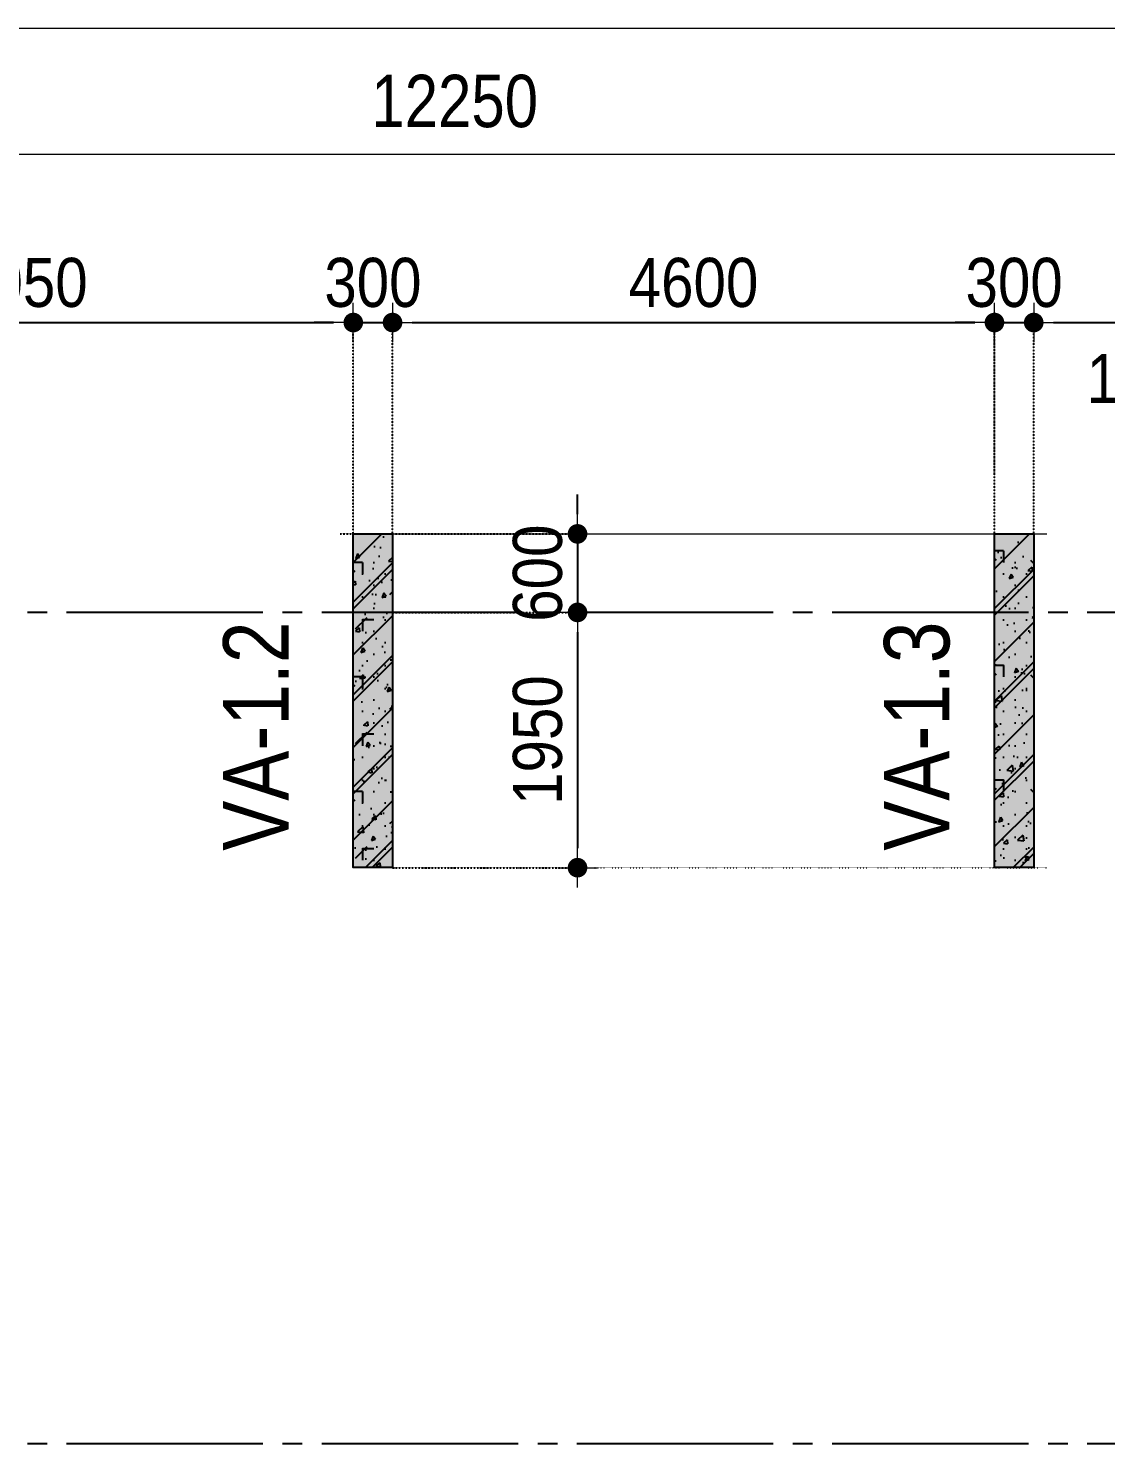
# Model space of a CAD drawing. Header units: millimetres. Extents: x -3973692 to -2843767, y 592734 to 838475.
# Drawn here: x -2945629 to -2937395, y 755881 to 766693 of the extents above; entities that cross this region are included whole.
import ezdxf
from ezdxf.enums import TextEntityAlignment as Align

# ---------------------------------------------------------------- set-up
doc = ezdxf.new("R2010")
doc.units = ezdxf.units.MM
doc.header["$MEASUREMENT"] = 0
doc.header["$PDMODE"] = 3
doc.header["$PDSIZE"] = -20
for name, pattern in [('CHG_XX_Luoi truc-Block A$0$MB_Luoi truc-150-TWA$0$Center101', [13, 10, -1, 1, -1]), ('DIVIDE2', [15.87499999999999, 6.349999999999998, -3.174999999999998, 0, -3.174999999999998, 0, -3.174999999999998]), ('DOT2', [0.125, 0, -0.125]), ('HIDDEN5', [2.8375, 1.25, -1.5875])]:
    doc.linetypes.add(name, pattern=pattern)
doc.layers.get('0').update_dxf_attribs({"lineweight": 9})
doc.layers.get('Defpoints').update_dxf_attribs({"color": 10, "lineweight": 0})
for name, color, linetype, lineweight in [("'S_General_Dim_1", 1, 'Continuous', 18), ("'S_General_Divide_3 Intermediate", 3, 'DIVIDE2', 40), ('CHG_XX_Cot_Block A-T8-15$0$DBAO', 3, 'Continuous', 13), ('CHG_XX_Luoi truc-Block A$0$Dim 200', 1, 'Continuous', 5), ('TEXT', 7, 'Continuous', 15)]:
    doc.layers.add(name, color=color, linetype=linetype, lineweight=lineweight)
for name, color, linetype in [('CHG_XX_Cot_Block A-T8-15$0$mb_cot tang 14-17 twa$0$Concrete Hatch', 218, 'Continuous'), ('CHG_XX_Cot_Block A-T8-15$0$mb_cot tang 14-17 twa$0$Concrete Line', 6, 'Continuous'), ('CHG_XX_Cot_Block A-T8-15$0$mb_cot tang 14-17 twa$0$Concrete Solid', 216, 'Continuous'), ('CHG_XX_Luoi truc-Block A$0$MB_Luoi truc-150-TWA$0$Grid', 34, 'Continuous'), ('CHG_XX_Luoi truc-Block A$0$MB_Luoi truc-150-TWA$0$Grid Line', 251, 'CHG_XX_Luoi truc-Block A$0$MB_Luoi truc-150-TWA$0$Center101'), ('dim', 1, 'Continuous')]:
    doc.layers.add(name, color=color, linetype=linetype)
doc.styles.add('arial', font='arial.ttf', dxfattribs={"width": 0.85})
doc.styles.add('CHG_XX_Luoi truc-Block A$0$MB_Luoi truc-150-TWA$0$Grid A-F$0$VNI-HelveCB', font='')
doc.styles.add('CHG_XX_Luoi truc-Block A$0$Star-HelCon', font='')
doc.styles.add('TTP-HelCon', font='')
doc.styles.get('CHG_XX_Luoi truc-Block A$0$MB_Luoi truc-150-TWA$0$Grid A-F$0$VNI-HelveCB').set_extended_font_data('VNI-Helve-Condense', bold=True)
doc.styles.get('CHG_XX_Luoi truc-Block A$0$Star-HelCon').set_extended_font_data('VNI-Helve-Condense')
doc.styles.get('TTP-HelCon').set_extended_font_data('VNI-Helve-Condense')
doc.dimstyles.new('150', dxfattribs={"dimscale": 150, "dimtxt": 2.5, "dimasz": 1, "dimexe": 0, "dimexo": 0, "dimgap": 0.75, "dimtad": 1, "dimdec": 0, "dimzin": 9, "dimdsep": 46, "dimtxsty": 'arial', "dimblk1": 'DIMDOT', "dimblk2": 'DIMDOT', "dimsah": 1, "dimcen": 2, "dimdle": 3, "dimclre": 8, "dimclrt": 2, "dimadec": 0, "dimazin": 0, "dimtfac": 1, "dimtdec": 0, "dimtix": 1, "dimtmove": 2, "dimatfit": 3, "dimldrblk": 'DIMPIJL', "dimfxl": 1, "dimtvp": 1.8, "dimtolj": 1, "dimtzin": 0, "dimarcsym": 0})
doc.dimstyles.new('CHG_XX_Luoi truc-Block A$0$Dim 200', dxfattribs={"dimscale": 200, "dimtxt": 2, "dimasz": 0.7, "dimexe": 1, "dimexo": 1, "dimgap": 1, "dimtad": 1, "dimdec": 0, "dimzin": 12, "dimdsep": 46, "dimtxsty": 'CHG_XX_Luoi truc-Block A$0$Star-HelCon', "dimblk": 'CHG_XX_Luoi truc-Block A$0$_Dot', "dimcen": 1, "dimclrd": 256, "dimclre": 256, "dimclrt": 3, "dimadec": 0, "dimazin": 0, "dimtfac": 1, "dimtdec": 0, "dimtix": 1, "dimtmove": 2, "dimatfit": 3, "dimldrblk": 'CHG_XX_Luoi truc-Block A$0$HTT Arrow 30', "dimfxl": 1, "dimtolj": 1, "dimtzin": 0, "dimarcsym": 0})

# ---------------------------------------------------------------- blocks, each defined once
blk = doc.blocks.new('CHG_XX_Luoi truc-Block A$0$_Dot')
at = {"color": 0, "linetype": 'ByBlock', "lineweight": -2}
blk.add_line((-0.5, 0), (-1, 0), dxfattribs=at)
at = {"color": 0, "linetype": 'ByBlock', "const_width": 0.5}
blk.add_lwpolyline([(-0.25, 0, 1), (0.25, 0, 1)], format="xyb", close=True, dxfattribs=at)
blk = doc.blocks.new('*D3005')
at = {"layer": 'CHG_XX_Luoi truc-Block A$0$Dim 200', "lineweight": -2, "transparency": 16777216}
for p, q in [((1.224646799147353e-14, 154891.4125687345), (7.765626921404154e-14, 155959.6356885452)), ((12250, 154891.4125687345), (12250, 155959.6356885452)), ((140.0000000000001, 155759.6356885452), (12110, 155759.6356885452))]:
    blk.add_line(p, q, dxfattribs=at)
at = {"layer": 'Defpoints', "color": 0, "transparency": 16777216}
for p in [(12250, 155759.6356885452), (0, 154691.4125687345), (12250, 154691.4125687345)]:
    blk.add_point(p, dxfattribs=at)
at = {"layer": 'CHG_XX_Luoi truc-Block A$0$Dim 200', "lineweight": -2, "transparency": 16777216, "xscale": 140, "yscale": 140, "zscale": 140, "rotation": 180}
blk.add_blockref('CHG_XX_Luoi truc-Block A$0$_Dot', (6.5409801222568e-14, 155759.6356885452), dxfattribs=at)
at = {"layer": 'CHG_XX_Luoi truc-Block A$0$Dim 200', "lineweight": -2, "transparency": 16777216, "xscale": 140, "yscale": 140, "zscale": 140}
blk.add_blockref('CHG_XX_Luoi truc-Block A$0$_Dot', (12250, 155759.6356885452), dxfattribs=at)
at = {"layer": 'CHG_XX_Luoi truc-Block A$0$Dim 200', "color": 3, "transparency": 16777216, "insert": (6125, 156163.9023552119), "char_height": 400, "attachment_point": 5, "style": 'CHG_XX_Luoi truc-Block A$0$Star-HelCon'}
blk.add_mtext('\\A1;12250', dxfattribs=at)
blk = doc.blocks.new('CHG_XX_Luoi truc-Block A$0$HTT Arrow 30')
blk.add_hatch(color=256).paths.add_polyline_path([(-2.5, 0.3750000000000002), (-2.5, -0.3749999999999998), (0, 0)])
at = {"color": 0, "linetype": 'ByBlock', "lineweight": -2}
for p, q in [((0, 0), (-2.5, 0.3750000000000002)), ((-2.5, -0.3749999999999998), (-2.5, 0.3750000000000002)), ((0, 0), (-2.5, -0.3749999999999998))]:
    blk.add_line(p, q, dxfattribs=at)
blk = doc.blocks.new('*D3010')
at = {"layer": 'CHG_XX_Luoi truc-Block A$0$Dim 200', "lineweight": -2, "transparency": 16777216}
for p, q in [((-1.031468626855521e-13, 154891.4125687345), (2.117720963990976e-14, 156921.7787512456)), ((54650, 154891.4125687345), (54650, 156921.7787512456)), ((140, 156721.7787512456), (54510, 156721.7787512456))]:
    blk.add_line(p, q, dxfattribs=at)
at = {"layer": 'Defpoints', "color": 0, "transparency": 16777216}
for p in [(54650, 156721.7787512456), (-1.153933306770256e-13, 154691.4125687345), (54650, 154691.4125687345)]:
    blk.add_point(p, dxfattribs=at)
at = {"layer": 'CHG_XX_Luoi truc-Block A$0$Dim 200', "lineweight": -2, "transparency": 16777216, "xscale": 140, "yscale": 140, "zscale": 140, "rotation": 180}
blk.add_blockref('CHG_XX_Luoi truc-Block A$0$_Dot', (8.930741648436222e-15, 156721.7787512456), dxfattribs=at)
at = {"layer": 'CHG_XX_Luoi truc-Block A$0$Dim 200', "lineweight": -2, "transparency": 16777216, "xscale": 140, "yscale": 140, "zscale": 140}
blk.add_blockref('CHG_XX_Luoi truc-Block A$0$_Dot', (54650, 156721.7787512456), dxfattribs=at)
at = {"layer": 'CHG_XX_Luoi truc-Block A$0$Dim 200', "color": 3, "transparency": 16777216, "insert": (27325, 157126.0454179123), "char_height": 400, "attachment_point": 5, "style": 'CHG_XX_Luoi truc-Block A$0$Star-HelCon'}
blk.add_mtext('\\A1;54650', dxfattribs=at)
blk = doc.blocks.new('*U3014')
at = {"layer": 'CHG_XX_Luoi truc-Block A$0$MB_Luoi truc-150-TWA$0$Grid Line'}
blk.add_line((0, 0), (0, 404), dxfattribs=at)
at = {"layer": 'CHG_XX_Luoi truc-Block A$0$MB_Luoi truc-150-TWA$0$Grid', "lineweight": -2, "style": 'CHG_XX_Luoi truc-Block A$0$MB_Luoi truc-150-TWA$0$Grid A-F$0$VNI-HelveCB'}
for tag, p in [('GRIDSUB', (0, 413)), ('GRID', (0, -9))]:
    blk.add_attdef(tag, text='', height=5, dxfattribs=at).set_placement(p, align=Align.MIDDLE)
blk = doc.blocks.new('*U3013')
at = {"layer": 'CHG_XX_Luoi truc-Block A$0$MB_Luoi truc-150-TWA$0$Grid Line'}
blk.add_line((0, 0), (0, 403), dxfattribs=at)
at = {"layer": 'CHG_XX_Luoi truc-Block A$0$MB_Luoi truc-150-TWA$0$Grid', "lineweight": -2, "style": 'CHG_XX_Luoi truc-Block A$0$MB_Luoi truc-150-TWA$0$Grid A-F$0$VNI-HelveCB'}
for tag, p in [('GRIDSUB', (0, 412)), ('GRID', (0, -9))]:
    blk.add_attdef(tag, text='', height=5, dxfattribs=at).set_placement(p, align=Align.MIDDLE)
blk = doc.blocks.new('*U3160')
at = {"layer": 'CHG_XX_Cot_Block A-T8-15$0$mb_cot tang 14-17 twa$0$Concrete Hatch'}
h = blk.add_hatch(dxfattribs=at)
h.set_pattern_fill('CONCRETE', color=256, scale=50, style=0, pattern_type=2)
h.set_pattern_definition([(45, (1000.000000000001, -249.9999999999999), (-176.7766952966369, 176.7766952966369), []), (45, (1000.000000000001, -199.9999999999999), (-353.5533905932737, 353.5533905932738), []), (49.99999999999999, (1000.000000000001, -249.9999999999999), (358.6300913003767, -31.37606749129755), [37.5, -412.5]), (355, (1000.000000000001, -249.9999999999999), (-69.3756668065, 376.0960668500059), [30, -330]), (100.4514, (1029.885840000001, -252.6146699999999), (289.2546908570108, 344.7197710304768), [31.870095, -350.571056]), (46.18420000000001, (1000.000000000001, -149.9999999999999), (533.6205243128222, -82.75950716450905), [56.25, -618.75]), (96.6356, (1044.468372500001, -156.8966534999999), (467.3313527743517, 487.0589354502209), [47.805144, -525.8565]), (351.1842, (1000.000000000001, -149.9999999999999), (467.3309725668136, 487.0593004626623), [45, -495]), (21, (1050.000000000001, -174.9999999999999), (298.4535260592309, -201.3094453326694), [37.5, -412.5]), (326.0000000000001, (1050.000000000001, -174.9999999999999), (121.6576659607909, 362.5750225234265), [30, -330]), (71.4514, (1074.871116500001, -191.7758029999999), (420.111314290745, 161.2652483549762), [31.870095, -350.571056]), (37.50000000000001, (1000.000000000001, -249.9999999999999), (6.079927658645334, 166.4469269156558), [0, -326, 0, -335, 0, -331.25]), (7.499999999999999, (1000.000000000001, -249.9999999999999), (131.5347687210743, 197.2058559411801), [0, -191, 0, -318.5, 0, -126.25]), (327.5, (888.5000000000014, -249.9999999999999), (266.9112180862045, -11.2774358671899), [0, -125, 0, -390, 0, -517.5]), (317.5, (838.5000000000014, -249.9999999999999), (291.5930846711931, 50.05249116615882), [0, -162.5, 0, -259, 0, -367.5]), (0, (1175.000000000001, -74.99999999999989), (0, 875), [87.5, -787.5]), (0, (1437.500000000002, 100.0000000000001), (0, 875), [87.5, -787.5]), (0, (1262.500000000001, 450.0000000000001), (0, 875), [87.5, -350, 87.5, -350]), (90, (1175.000000000001, -74.99999999999989), (-875, 5.35782974626967e-14), [87.5, -787.5]), (90, (1262.500000000001, 450.0000000000001), (-875, 5.35782974626967e-14), [87.5, -787.5]), (90, (1525.000000000002, 100.0000000000001), (-875, 5.35782974626967e-14), [87.5, -787.5]), (90, (1700.000000000002, 362.5000000000001), (-875, 5.35782974626967e-14), [87.5, -787.5]), (135, (1262.500000000001, -74.99999999999989), (-875.016357447105, 8.881784197001252e-14), [123.76, -1113.7]), (135, (1350.000000000001, 450.0000000000001), (-875.016357447105, 8.881784197001252e-14), [123.76, -1113.7]), (45, (1437.500000000002, 100.0000000000001), (8.881784197001252e-14, 875.016357447105), [123.76, -247.485, 123.76, -742.455]), (0, (825.0000000000014, -249.9999999999999), (87.5, 87.5), [-175, 0])])
h.paths.add_polyline_path([(-750, 50), (-750, -249.9999999999999), (1800.000000000001, -250), (1800.000000000001, 50)])
at = {"layer": 'CHG_XX_Cot_Block A-T8-15$0$mb_cot tang 14-17 twa$0$Concrete Solid'}
blk.add_hatch(color=256, dxfattribs=at).paths.add_polyline_path([(-750, 50), (-750, -249.9999999999999), (1800.000000000001, -250), (1800.000000000001, 50)])
at = {"layer": 'CHG_XX_Cot_Block A-T8-15$0$mb_cot tang 14-17 twa$0$Concrete Line'}
blk.add_lwpolyline([(-750, 50), (-750, -249.9999999999999), (1800.000000000001, -250), (1800.000000000001, 50)], close=True, dxfattribs=at)
blk = doc.blocks.new('DIMDOT')
for p, q in [((0, -1), (0, 1)), ((1, 0), (-1, 0))]:
    blk.add_line(p, q)
at = {"const_width": 0.5}
blk.add_lwpolyline([(-0.25, 0, 1), (0.25, 0, 1)], format="xyb", close=True, dxfattribs=at)
blk = doc.blocks.new('*D703')
at = {"layer": "'S_General_Dim_1", "color": 8, "linetype": 'HIDDEN5', "lineweight": -2, "transparency": 16777216}
for p, q in [((-2948195.198556936, 762031.0114495861), (-2948195.198556936, 764445.123200937)), ((-2943145.198556936, 762831.0114495861), (-2943145.198556936, 764445.123200937))]:
    blk.add_line(p, q, dxfattribs=at)
at = {"layer": "'S_General_Dim_1", "color": 0, "lineweight": -2, "transparency": 16777216}
blk.add_line((-2948045.198556936, 764445.123200937), (-2943295.198556936, 764445.123200937), dxfattribs=at)
at = {"layer": 'Defpoints', "color": 0, "transparency": 16777216}
for p in [(-2943145.198556936, 764445.123200937), (-2943145.198556936, 762831.0114495861), (-2948195.198556936, 762031.0114495861)]:
    blk.add_point(p, dxfattribs=at)
at = {"layer": "'S_General_Dim_1", "color": 0, "lineweight": -2, "transparency": 16777216, "xscale": 150, "yscale": 150, "zscale": 150, "rotation": 180}
blk.add_blockref('DIMDOT', (-2948195.198556936, 764445.123200937), dxfattribs=at)
at = {"layer": "'S_General_Dim_1", "color": 0, "lineweight": -2, "transparency": 16777216, "xscale": 150, "yscale": 150, "zscale": 150}
blk.add_blockref('DIMDOT', (-2943145.198556936, 764445.123200937), dxfattribs=at)
at = {"layer": "'S_General_Dim_1", "color": 2, "transparency": 16777216, "insert": (-2945670.198556936, 764749.0880713327), "char_height": 375, "attachment_point": 5, "style": 'arial'}
blk.add_mtext('\\A1;5050', dxfattribs=at)
blk = doc.blocks.new('DIMPIJL')
at = {"linetype": 'ByBlock'}
blk.add_solid([(-2.5, 0.4166666666666686), (-2.5, -0.4166666666666686), (0, 0)], dxfattribs=at)
blk = doc.blocks.new('*D704')
at = {"layer": "'S_General_Dim_1", "color": 0, "lineweight": -2, "transparency": 16777216}
for p, q in [((-2943295.198556936, 764445.123200937), (-2943445.198556936, 764445.123200937)), ((-2943145.198556936, 764445.123200937), (-2942845.198556936, 764445.123200937)), ((-2942695.198556936, 764445.123200937), (-2942545.198556936, 764445.123200937))]:
    blk.add_line(p, q, dxfattribs=at)
at = {"layer": "'S_General_Dim_1", "color": 8, "linetype": 'HIDDEN5', "lineweight": -2, "transparency": 16777216}
for p, q in [((-2943145.198556936, 762831.0114495861), (-2943145.198556936, 764445.123200937)), ((-2942845.198556936, 762830.6471433819), (-2942845.198556936, 764445.123200937))]:
    blk.add_line(p, q, dxfattribs=at)
at = {"layer": 'Defpoints', "color": 0, "transparency": 16777216}
for p in [(-2942845.198556936, 764445.123200937), (-2943145.198556936, 762831.0114495861), (-2942845.198556936, 762830.6471433819)]:
    blk.add_point(p, dxfattribs=at)
at = {"layer": "'S_General_Dim_1", "color": 0, "lineweight": -2, "transparency": 16777216, "xscale": 150, "yscale": 150, "zscale": 150}
blk.add_blockref('DIMDOT', (-2943145.198556936, 764445.123200937), dxfattribs=at)
at = {"layer": "'S_General_Dim_1", "color": 0, "lineweight": -2, "transparency": 16777216, "xscale": 150, "yscale": 150, "zscale": 150, "rotation": 180}
blk.add_blockref('DIMDOT', (-2942845.198556936, 764445.123200937), dxfattribs=at)
at = {"layer": "'S_General_Dim_1", "color": 2, "transparency": 16777216, "insert": (-2942995.198556936, 764749.2159703777), "char_height": 375, "attachment_point": 5, "style": 'arial'}
blk.add_mtext('\\A1;300', dxfattribs=at)
blk = doc.blocks.new('*D705')
at = {"layer": "'S_General_Dim_1", "color": 8, "linetype": 'HIDDEN5', "lineweight": -2, "transparency": 16777216}
for p, q in [((-2942845.198556936, 762830.6471433819), (-2942845.198556936, 764445.123200937)), ((-2938245.198556936, 762830.6471433816), (-2938245.198556936, 764445.123200937))]:
    blk.add_line(p, q, dxfattribs=at)
at = {"layer": "'S_General_Dim_1", "color": 0, "lineweight": -2, "transparency": 16777216}
blk.add_line((-2942695.198556936, 764445.123200937), (-2938395.198556936, 764445.123200937), dxfattribs=at)
at = {"layer": 'Defpoints', "color": 0, "transparency": 16777216}
for p in [(-2938245.198556936, 764445.123200937), (-2942845.198556936, 762830.6471433819), (-2938245.198556936, 762830.6471433816)]:
    blk.add_point(p, dxfattribs=at)
at = {"layer": "'S_General_Dim_1", "color": 0, "lineweight": -2, "transparency": 16777216, "xscale": 150, "yscale": 150, "zscale": 150, "rotation": 180}
blk.add_blockref('DIMDOT', (-2942845.198556936, 764445.123200937), dxfattribs=at)
at = {"layer": "'S_General_Dim_1", "color": 0, "lineweight": -2, "transparency": 16777216, "xscale": 150, "yscale": 150, "zscale": 150}
blk.add_blockref('DIMDOT', (-2938245.198556936, 764445.123200937), dxfattribs=at)
at = {"layer": "'S_General_Dim_1", "color": 2, "transparency": 16777216, "insert": (-2940545.198556936, 764749.0880713327), "char_height": 375, "attachment_point": 5, "style": 'arial'}
blk.add_mtext('\\A1;4600', dxfattribs=at)
blk = doc.blocks.new('*D706')
at = {"layer": "'S_General_Dim_1", "color": 0, "lineweight": -2, "transparency": 16777216}
for p, q in [((-2938395.198556936, 764445.123200937), (-2938545.198556936, 764445.123200937)), ((-2938245.198556936, 764445.123200937), (-2937945.198556936, 764445.123200937)), ((-2937795.198556936, 764445.123200937), (-2937645.198556936, 764445.123200937))]:
    blk.add_line(p, q, dxfattribs=at)
at = {"layer": "'S_General_Dim_1", "color": 8, "linetype": 'HIDDEN5', "lineweight": -2, "transparency": 16777216}
for p, q in [((-2938245.198556936, 763281.0114495947), (-2938245.198556936, 764445.123200937)), ((-2937945.198556936, 762830.6471433816), (-2937945.198556936, 764445.123200937))]:
    blk.add_line(p, q, dxfattribs=at)
at = {"layer": 'Defpoints', "color": 0, "transparency": 16777216}
for p in [(-2937945.198556936, 764445.123200937), (-2938245.198556936, 763281.0114495947), (-2937945.198556936, 762830.6471433816)]:
    blk.add_point(p, dxfattribs=at)
at = {"layer": "'S_General_Dim_1", "color": 0, "lineweight": -2, "transparency": 16777216, "xscale": 150, "yscale": 150, "zscale": 150}
blk.add_blockref('DIMDOT', (-2938245.198556936, 764445.123200937), dxfattribs=at)
at = {"layer": "'S_General_Dim_1", "color": 0, "lineweight": -2, "transparency": 16777216, "xscale": 150, "yscale": 150, "zscale": 150, "rotation": 180}
blk.add_blockref('DIMDOT', (-2937945.198556936, 764445.123200937), dxfattribs=at)
at = {"layer": "'S_General_Dim_1", "color": 2, "transparency": 16777216, "insert": (-2938095.198556936, 764749.2159703777), "char_height": 375, "attachment_point": 5, "style": 'arial'}
blk.add_mtext('\\A1;300', dxfattribs=at)
blk = doc.blocks.new('*D707')
at = {"layer": "'S_General_Dim_1", "color": 8, "linetype": 'HIDDEN5', "lineweight": -2, "transparency": 16777216}
for p, q in [((-2937945.198556936, 762830.6471433816), (-2937945.198556936, 764445.123200937)), ((-2936245.198556936, 763281.0114495947), (-2936245.198556936, 764445.123200937))]:
    blk.add_line(p, q, dxfattribs=at)
at = {"layer": "'S_General_Dim_1", "color": 0, "lineweight": -2, "transparency": 16777216}
blk.add_line((-2937795.198556936, 764445.123200937), (-2936395.198556936, 764445.123200937), dxfattribs=at)
at = {"layer": 'Defpoints', "color": 0, "transparency": 16777216}
for p in [(-2936245.198556936, 764445.123200937), (-2936245.198556936, 763281.0114495947), (-2937945.198556936, 762830.6471433816)]:
    blk.add_point(p, dxfattribs=at)
at = {"layer": "'S_General_Dim_1", "color": 0, "lineweight": -2, "transparency": 16777216, "xscale": 150, "yscale": 150, "zscale": 150, "rotation": 180}
blk.add_blockref('DIMDOT', (-2937945.198556936, 764445.123200937), dxfattribs=at)
at = {"layer": "'S_General_Dim_1", "color": 0, "lineweight": -2, "transparency": 16777216, "xscale": 150, "yscale": 150, "zscale": 150}
blk.add_blockref('DIMDOT', (-2936245.198556936, 764445.123200937), dxfattribs=at)
at = {"layer": "'S_General_Dim_1", "color": 2, "transparency": 16777216, "insert": (-2937045.198556936, 764014.9498172269), "char_height": 375, "attachment_point": 5, "style": 'arial'}
blk.add_mtext('\\A1;1700', dxfattribs=at)
blk = doc.blocks.new('*D730')
at = {"layer": "'S_General_Dim_1", "color": 0, "lineweight": -2, "transparency": 16777216}
for p, q in [((-2941431.628247866, 762980.6471433819), (-2941431.628247866, 763130.6471433819)), ((-2941431.628247866, 762830.6471433819), (-2941431.628247866, 762230.6471381313)), ((-2941431.628247866, 762080.6471381313), (-2941431.628247866, 761930.6471381313))]:
    blk.add_line(p, q, dxfattribs=at)
at = {"layer": "'S_General_Dim_1", "color": 8, "linetype": 'HIDDEN5', "lineweight": -2, "transparency": 16777216}
for p, q in [((-2943245.198556937, 762830.6471433819), (-2941431.628247866, 762830.6471433819)), ((-2942845.198556937, 762230.6471381313), (-2941431.628247866, 762230.6471381313))]:
    blk.add_line(p, q, dxfattribs=at)
at = {"layer": 'Defpoints', "color": 0, "transparency": 16777216}
for p in [(-2943245.198556937, 762830.6471433819), (-2942845.198556937, 762230.6471381313), (-2941431.628247866, 762230.6471381313)]:
    blk.add_point(p, dxfattribs=at)
at = {"layer": "'S_General_Dim_1", "color": 0, "lineweight": -2, "transparency": 16777216, "xscale": 150, "yscale": 150, "zscale": 150}
for p, rotation in [((-2941431.628247866, 762830.6471433819), 270), ((-2941431.628247866, 762230.6471381313), 90)]:
    blk.add_blockref('DIMDOT', p, dxfattribs=dict(at, rotation=rotation))
at = {"layer": "'S_General_Dim_1", "color": 2, "transparency": 16777216, "insert": (-2941735.593118262, 762530.6471407574), "char_height": 375, "attachment_point": 5, "rotation": 90, "style": 'arial'}
blk.add_mtext('\\A1;600', dxfattribs=at)
blk = doc.blocks.new('*D731')
at = {"layer": "'S_General_Dim_1", "color": 8, "linetype": 'HIDDEN5', "lineweight": -2, "transparency": 16777216}
for p, q in [((-2942845.198556937, 762230.6471381313), (-2941431.628247868, 762230.6471381313)), ((-2942845.198556937, 760280.6471433819), (-2941431.628247868, 760280.6471433819))]:
    blk.add_line(p, q, dxfattribs=at)
at = {"layer": "'S_General_Dim_1", "color": 0, "lineweight": -2, "transparency": 16777216}
blk.add_line((-2941431.628247868, 762080.6471381313), (-2941431.628247868, 760430.6471433819), dxfattribs=at)
at = {"layer": 'Defpoints', "color": 0, "transparency": 16777216}
for p in [(-2942845.198556937, 762230.6471381313), (-2942845.198556937, 760280.6471433819), (-2941431.628247868, 760280.6471433819)]:
    blk.add_point(p, dxfattribs=at)
at = {"layer": "'S_General_Dim_1", "color": 0, "lineweight": -2, "transparency": 16777216, "xscale": 150, "yscale": 150, "zscale": 150}
for p, rotation in [((-2941431.628247868, 762230.6471381313), 90), ((-2941431.628247868, 760280.6471433819), 270)]:
    blk.add_blockref('DIMDOT', p, dxfattribs=dict(at, rotation=rotation))
at = {"layer": "'S_General_Dim_1", "color": 2, "transparency": 16777216, "insert": (-2941735.593118263, 761255.6471407574), "char_height": 375, "attachment_point": 5, "rotation": 90, "style": 'arial'}
blk.add_mtext('\\A1;1950', dxfattribs=at)
blk = doc.blocks.new('a')
at = {"layer": 'TEXT', "color": 3, "style": 'TTP-HelCon'}
for s, p in [('VA-1.2', (4855.409528613091, -1810.532894832781)), ('VA-1.3', (9905.40952861309, -1810.532894832781))]:
    blk.add_text(s, height=500, rotation=90, dxfattribs=at).set_placement(p)
blk = doc.blocks.new('CHG_XX_Luoi truc-Block A')
at = {"layer": 'CHG_XX_Luoi truc-Block A$0$MB_Luoi truc-150-TWA$0$Grid', "xscale": -150, "yscale": 150, "zscale": 150, "rotation": 90}
for name, p in [('*U3013', (57309.50927037185, 152259.6356885452)), ('*U3014', (57309.50927037185, 145909.6356885452))]:
    blk.add_blockref(name, p, dxfattribs=at)
at = {"layer": 'CHG_XX_Luoi truc-Block A$0$Dim 200'}
for base, p1, p2, picture, middle in [((54650, 156721.7787512456), (-1.153933306770256e-13, 154691.4125687345), (54650, 154691.4125687345), '*D3010', (27325, 157126.0454179123)), ((12250, 155759.6356885452), (0, 154691.4125687345), (12250, 154691.4125687345), '*D3005', (6125, 156163.9023552119))]:
    dim = blk.add_linear_dim(base=base, p1=p1, p2=p2, dimstyle='CHG_XX_Luoi truc-Block A$0$Dim 200', dxfattribs=at)
    dim.commit()
    dim.dimension.update_dxf_attribs({"geometry": picture, "text_midpoint": middle})
blk = doc.blocks.new('CHG_XX_Cot_Block A-T8-15')
at = {"layer": 'CHG_XX_Cot_Block A-T8-15$0$DBAO'}
blk.add_blockref('CHG_XX_Luoi truc-Block A', (8014952.261310224, 1085573.729690651), dxfattribs=at)
at = {"layer": 'CHG_XX_Cot_Block A-T8-15$0$mb_cot tang 14-17 twa$0$Concrete Line', "xscale": -1, "rotation": 90}
for p in [(8020352.261310224, 1237683.729690651), (8025252.261310224, 1237683.729690651)]:
    blk.add_blockref('*U3160', p, dxfattribs=at)

msp = doc.modelspace()

# ---------------------------------------------------------------- linework, layer by layer
at = {"layer": "'S_General_Dim_1", "ltscale": 1000}
msp.add_line((-2942845.198556936, 762830.6471433819), (-2937845.198556936, 762830.6471433816), dxfattribs=at)
at = {"layer": 'dim', "linetype": 'DOT2', "ltscale": 10}
msp.add_line((-2942845.198556936, 760280.6471433819), (-2937845.198556936, 760280.6471433816), dxfattribs=at)

# ---------------------------------------------------------------- block references
at = {"layer": "'S_General_Divide_3 Intermediate"}
msp.add_blockref('CHG_XX_Cot_Block A-T8-15', (-10963447.45986716, -475602.7182410646), dxfattribs=at)
at = {"layer": 'TEXT'}
msp.add_blockref('a', (-2948495.198556936, 762221.0114495861), dxfattribs=at)

# ---------------------------------------------------------------- dimensions: what is measured, and where the dimension line sits
at = {"layer": "'S_General_Dim_1"}
for base, p1, p2, picture, middle in [((-2943145.198556936, 764445.123200937), (-2948195.198556936, 762031.0114495861), (-2943145.198556936, 762831.0114495861), '*D703', (-2945670.198556936, 764749.0880713327)), ((-2942845.198556936, 764445.123200937), (-2943145.198556936, 762831.0114495861), (-2942845.198556936, 762830.6471433819), '*D704', (-2942995.198556936, 764749.2159703777)), ((-2938245.198556936, 764445.123200937), (-2942845.198556936, 762830.6471433819), (-2938245.198556936, 762830.6471433816), '*D705', (-2940545.198556936, 764749.0880713327)), ((-2937945.198556936, 764445.123200937), (-2938245.198556936, 763281.0114495947), (-2937945.198556936, 762830.6471433816), '*D706', (-2938095.198556936, 764749.2159703777))]:
    dim = msp.add_linear_dim(base=base, p1=p1, p2=p2, dimstyle='150', dxfattribs=at)
    dim.commit()
    dim.dimension.update_dxf_attribs({"geometry": picture, "text_midpoint": middle})
dim = msp.add_linear_dim(base=(-2936245.198556936, 764445.123200937), p1=(-2937945.198556936, 762830.6471433816), p2=(-2936245.198556936, 763281.0114495947), dimstyle='150', dxfattribs=at)
dim.commit()
dim.dimension.update_dxf_attribs({"geometry": '*D707', "text_midpoint": (-2937045.198556936, 764014.9498172269), "dimtype": 160})
for base, p1, p2, picture, middle in [((-2941431.628247866, 762230.6471381313), (-2943245.198556936, 762830.6471433816), (-2942845.198556936, 762230.6471381311), '*D730', (-2941735.593118262, 762530.6471407574)), ((-2941431.628247868, 760280.6471433819), (-2942845.198556936, 762230.6471381311), (-2942845.198556936, 760280.6471433816), '*D731', (-2941735.593118263, 761255.6471407574))]:
    dim = msp.add_linear_dim(base=base, p1=p1, p2=p2, angle=90, dimstyle='150', dxfattribs=at)
    dim.commit()
    dim.dimension.update_dxf_attribs({"geometry": picture, "text_midpoint": middle})

doc.saveas('drawing.dxf')
